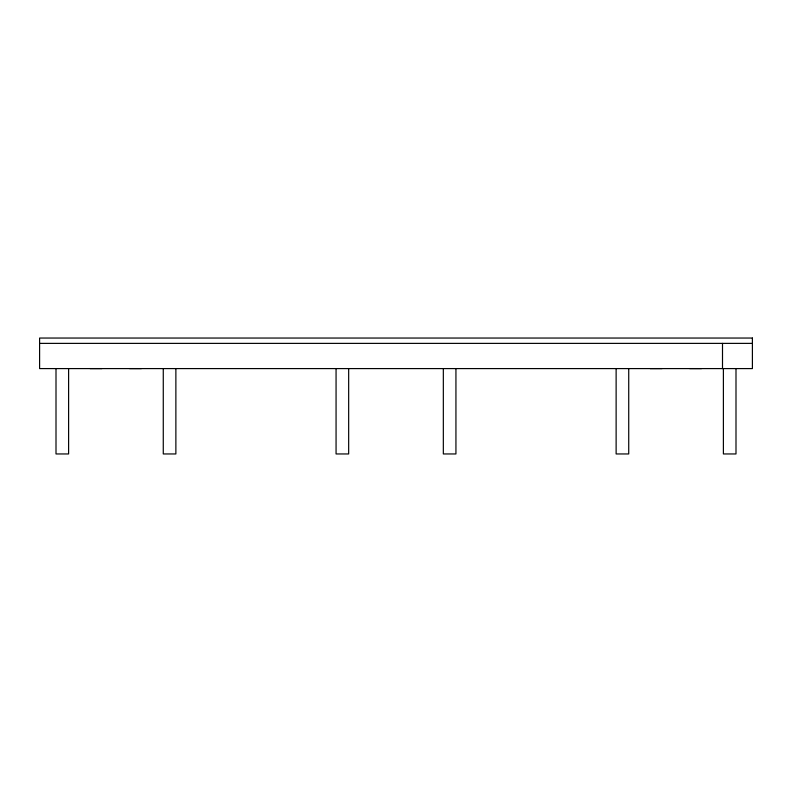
<?xml version="1.0" encoding="UTF-8"?>
<svg xmlns="http://www.w3.org/2000/svg" width="792" height="792" viewBox="0 0 792 792"><rect width="100%" height="100%" fill="white"/><g stroke="black" fill="none" stroke-linecap="round" stroke-linejoin="round"><path stroke-width="1.19" d="M39.6 343.382L752.4 343.382M101.94 368.587L90.011 368.587M689.634 368.587L701.534 368.597M129.512 368.587L141.412 368.597M650.153 368.597L662.062 368.587M735.996 368.587L735.996 453.955L723.393 453.955L723.393 368.587M722.502 343.382L722.502 368.587M628.729 368.587L628.729 453.955L616.126 453.955L616.126 368.587M455.935 368.587L455.935 453.955L443.332 453.955L443.332 368.587M348.668 368.587L348.668 453.955L336.065 453.955L336.065 368.587M175.874 368.587L175.874 453.955L163.271 453.955L163.271 368.587M68.607 368.587L68.607 453.955L56.004 453.955L56.004 368.587M752.4 338.045L39.6 338.045L39.6 368.587L752.4 368.587L752.4 338.045"/></g></svg>
